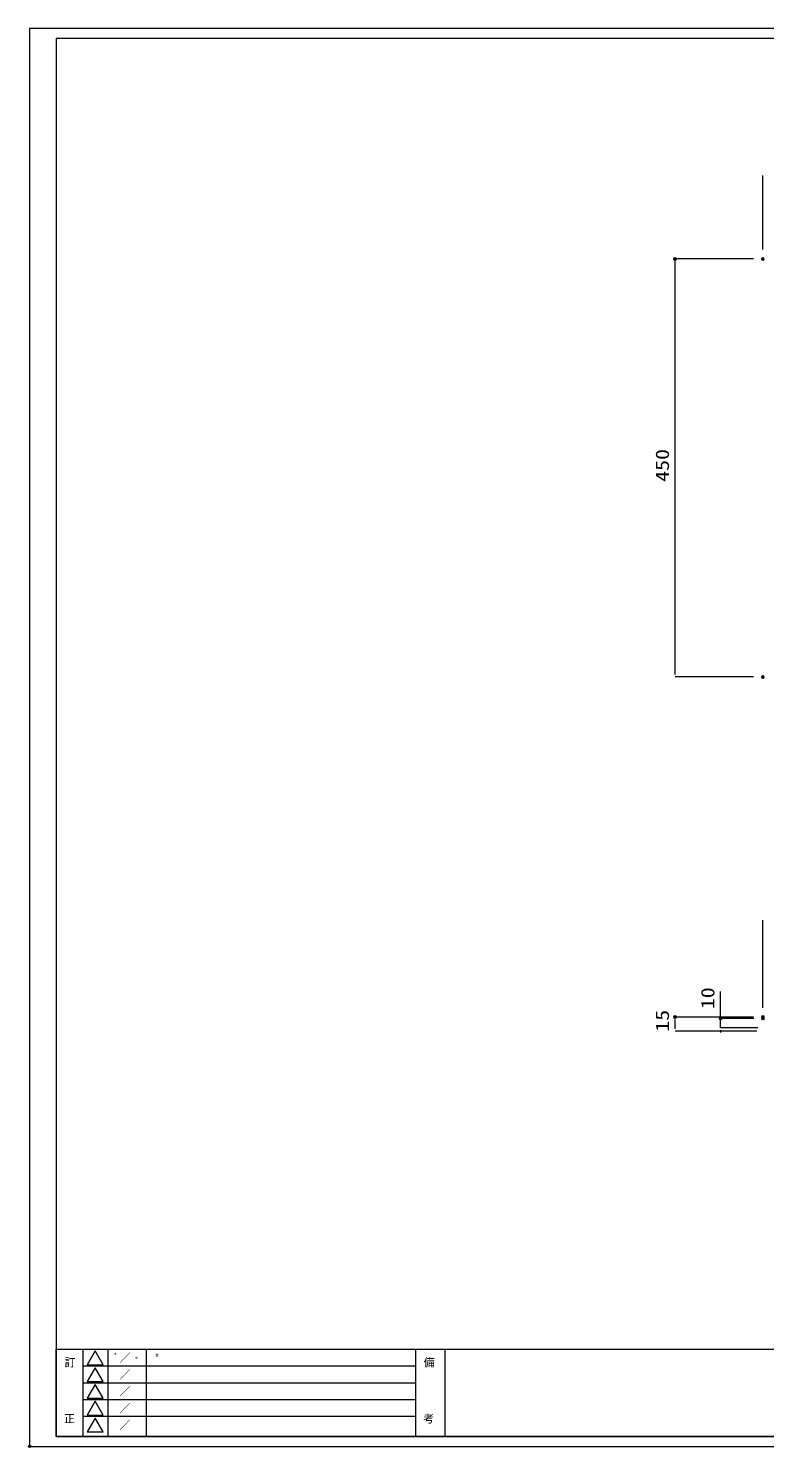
# Model space of a CAD drawing. Units: millimetres on the paper. Extents: x -216 to 216, y -153 to 153.
# Drawn here: x -215.6 to -57.1, y -152.9 to 152.6 of the extents above; entities that cross this region are included whole.
import ezdxf
from ezdxf.enums import TextEntityAlignment as Align

# ---------------------------------------------------------------- set-up
doc = ezdxf.new("R2010")
doc.units = ezdxf.units.MM
doc.header["$PDMODE"] = 32
doc.header["$PDSIZE"] = 0.5
doc.layers.add('0-0_A1FRAME', color=1, linetype='Continuous', lineweight=9)
doc.layers.add('0-3_寸法', color=4, linetype='Continuous', lineweight=9)
doc.layers.add('0-5_Defpoints', color=7, linetype='Continuous')
doc.styles.add('HGMaruGothicMPRO', font='')
doc.styles.add('ＭＳ ゴシック', font='')
doc.styles.get('HGMaruGothicMPRO').set_extended_font_data('HGMaruGothicMPRO')
doc.styles.get('ＭＳ ゴシック').set_extended_font_data('MS Gothic')

msp = doc.modelspace()

# ---------------------------------------------------------------- linework, layer by layer
at = {"layer": '0-0_A1FRAME'}
for p, q in [((-209.583, 150.491), (-209.583, -150.491)), ((-203.84, -131.7), (-203.84, -150.491)), ((-198.508, -131.7), (-198.508, -150.491)), ((-190.223, -131.7), (-190.223, -150.491)), ((-132.209, -131.7), (-132.209, -150.491)), ((-125.93, -131.7), (-125.93, -150.491)), ((-203.84, -135.313), (-132.209, -135.313)), ((-203.84, -138.927), (-132.209, -138.927)), ((-203.84, -142.541), (-132.209, -142.541)), ((-203.84, -146.155), (-132.209, -146.155))]:
    msp.add_line(p, q, dxfattribs=at)
for points in [[(-215.33, 152.646), (-215.33, -152.646), (215.33, -152.646), (215.33, 152.646)], [(-201.213, -132.074), (-202.929, -135.045), (-199.498, -135.045)], [(-201.213, -135.687), (-202.929, -138.659), (-199.498, -138.659)], [(-201.213, -139.301), (-202.929, -142.273), (-199.498, -142.273)], [(-201.213, -142.915), (-202.929, -145.886), (-199.498, -145.886)], [(-201.213, -146.529), (-202.929, -149.5), (-199.498, -149.5)]]:
    msp.add_lwpolyline(points, close=True, dxfattribs=at)
for points in [[(199.525, -150.491), (199.525, 150.491), (-209.583, 150.491)], [(-209.583, -150.491), (-209.583, -131.7), (199.525, -131.7)], [(199.525, -150.491), (-209.583, -150.491), (199.525, -150.491)]]:
    msp.add_lwpolyline(points, dxfattribs=at)
msp.add_point((-215.33, -152.646), dxfattribs=at)
at = {"layer": '0-3_寸法'}
for p, q in [((-57.451, 105.021), (-57.451, 120.954)), ((-59.451, 103.021), (-76.339, 103.021)), ((-76.339, 13.521), (-76.339, 102.521)), ((-59.451, 13.021), (-76.339, 13.021)), ((-57.451, -58.213), (-57.451, -39.371)), ((-66.561, -60.013), (-66.561, -54.713)), ((-59.451, -60.213), (-76.339, -60.213)), ((-76.339, -62.713), (-76.339, -60.713)), ((-59.391, -60.513), (-66.561, -60.513)), ((-66.561, -62.513), (-66.561, -60.513)), ((-58.741, -63.213), (-76.339, -63.213)), ((-58.501, -62.513), (-66.561, -62.513)), ((-66.561, -63.013), (-66.561, -63.513))]:
    msp.add_line(p, q, dxfattribs=at)
at = {"layer": '0-5_Defpoints'}
for p in [(-76.339, 103.021), (-57.451, 103.021), (-57.451, 13.021), (-76.339, -60.213), (-66.561, -60.513), (-57.451, -60.213), (-57.391, -60.513)]:
    msp.add_point(p, dxfattribs=at)

# ---------------------------------------------------------------- texts
at = {"layer": '0-0_A1FRAME', "style": 'HGMaruGothicMPRO'}
for s, p in [('訂', (-207.788, -135.95)), ('／', (-195.95, -134.942)), ('備', (-130.462, -135.95)), ('／', (-195.95, -138.556)), ('／', (-195.95, -142.169)), ('／', (-195.95, -145.783)), ('正', (-207.899, -148.036)), ('考', (-130.573, -148.036)), ('／', (-195.95, -149.397))]:
    msp.add_text(s, height=1.723, dxfattribs=at).set_placement(p, align=Align.BOTTOM_LEFT)
at = {"layer": '0-0_A1FRAME', "color": 6, "style": 'HGMaruGothicMPRO'}
for height, p in [(1.026, (-197.128, -133.773)), (1.026, (-192.596, -134.668)), (1.383, (-188.232, -134.422))]:
    msp.add_text('*', height=height, dxfattribs=at).set_placement(p, align=Align.BOTTOM_LEFT)
at = {"layer": '0-3_寸法', "style": 'ＭＳ ゴシック', "width": 1.2}
for s, p in [('450', (-76.784, 55.021)), ('10', (-67.006, -58.513)), ('15', (-76.784, -63.358))]:
    msp.add_text(s, height=2.889, rotation=90, dxfattribs=at).set_placement(p, align=Align.BOTTOM_LEFT)

doc.saveas('drawing.dxf')
